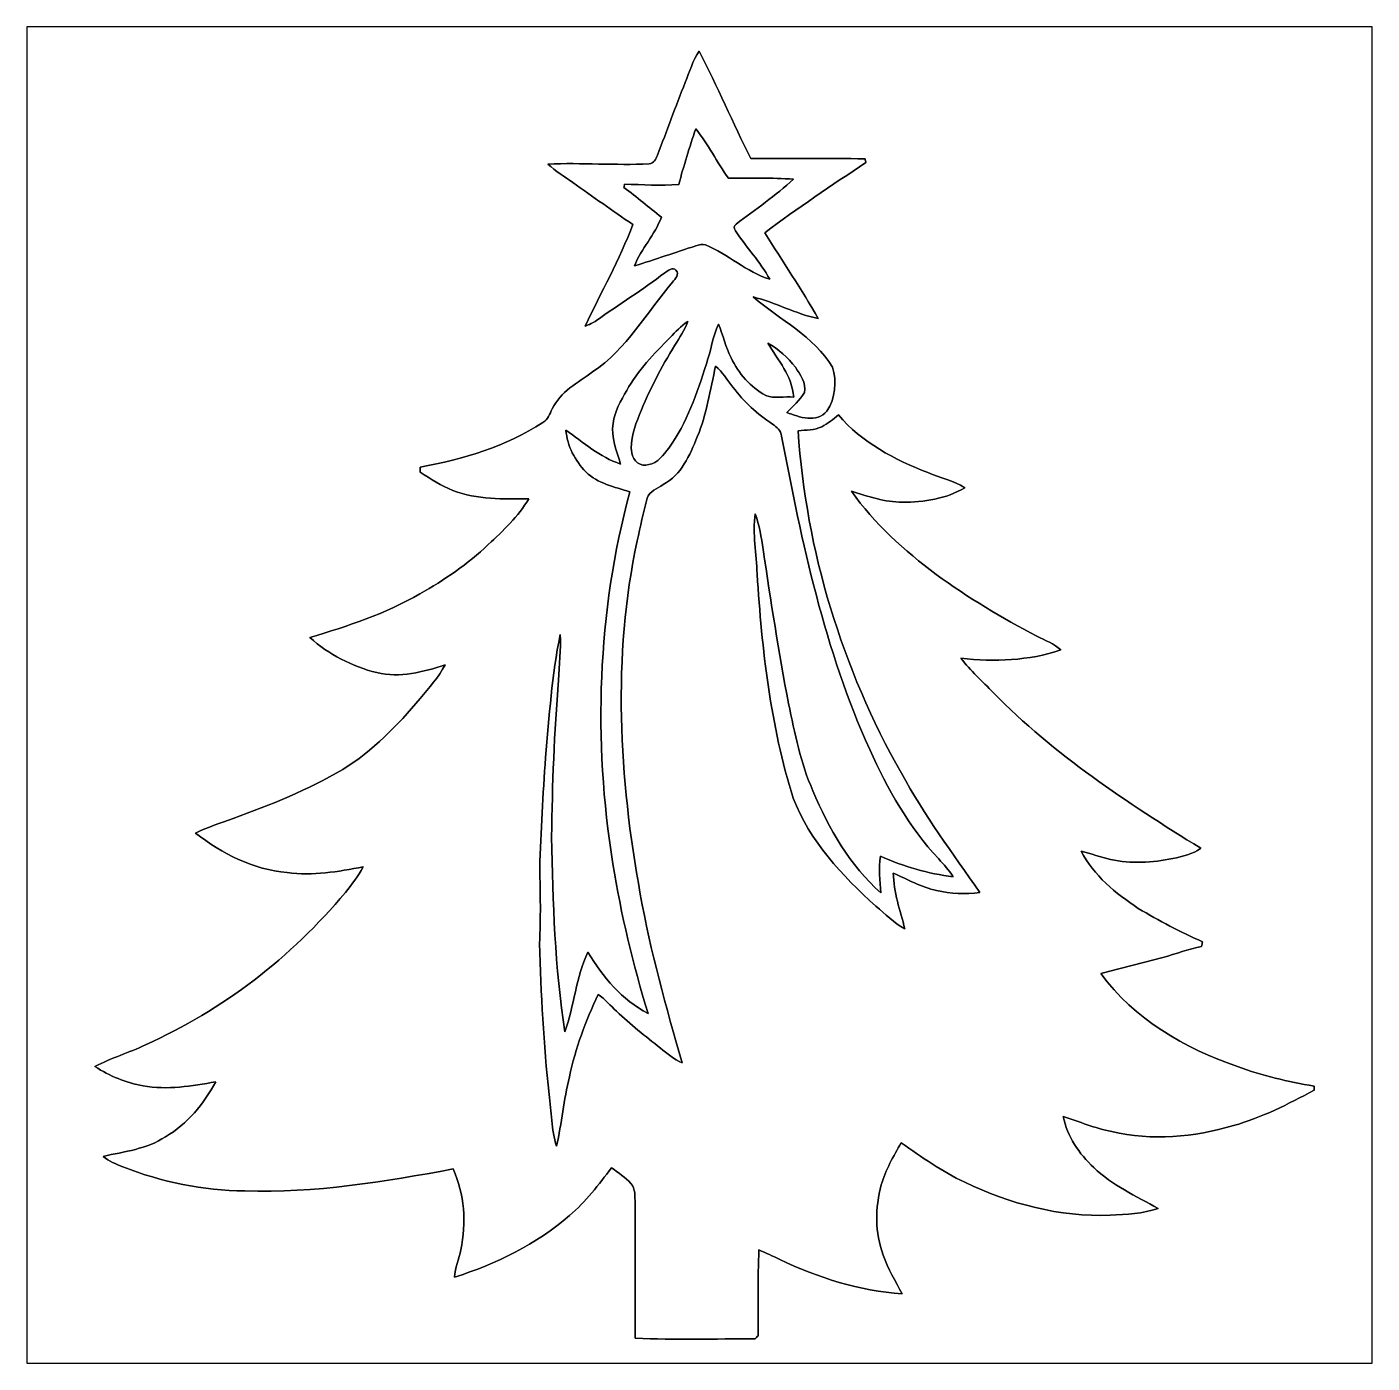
# Model space of a CAD drawing. Header units: centimetres. Extents: x -16.8 to 16.8, y -16.7 to 16.7.
import ezdxf

# ---------------------------------------------------------------- set-up
doc = ezdxf.new("R2010")
doc.units = ezdxf.units.CM
doc.header["$MEASUREMENT"] = 0
doc.layers.add('Layer 1', color=7, linetype='Continuous')

msp = doc.modelspace()

# ---------------------------------------------------------------- linework, layer by layer
at = {"layer": 'Layer 1', "color": 7}
for points, knots in [([(-16.77458, 16.66875), (-16.77458, 16.66875), (16.77458, 16.66875), (16.77458, 16.66875), (16.77458, 16.66875), (16.77458, 16.66875), (16.77458, -16.66875), (16.77458, -16.66875), (16.77458, -16.66875), (16.77458, -16.66875), (-16.77458, -16.66875), (-16.77458, -16.66875), (-16.77458, -16.66875), (-16.77458, -16.66875), (-16.77458, 16.66875), (-16.77458, 16.66875), (-16.77458, 16.66875), (-16.77458, 16.66875), (-16.77458, 16.66875), (-16.77458, 16.66875)], [0, 0, 0, 0, 0.16666667, 0.16666667, 0.16666667, 0.16666667, 0.33333333, 0.33333333, 0.33333333, 0.33333333, 0.5, 0.5, 0.5, 0.5, 0.66666667, 0.66666667, 0.66666667, 0.66666667, 1, 1, 1, 1]), ([(-0.3556, 15.27986), (-0.5969, 14.67979), (-0.81668, 14.0716), (-1.04881, 13.468), (-1.04881, 13.468), (-1.08938, 13.3791), (-1.13736, 13.25598), (-1.2513, 13.24998), (-1.2513, 13.24998), (-2.09374, 13.21294), (-2.93899, 13.28279), (-3.78037, 13.24681), (-3.78037, 13.24681), (-3.59481, 13.06724), (-3.36656, 12.94059), (-3.1623, 12.78431), (-3.1623, 12.78431), (-2.65818, 12.44177), (-2.17241, 12.07241), (-1.66053, 11.74115), (-1.66053, 11.74115), (-1.99143, 10.86661), (-2.45392, 10.04782), (-2.84974, 9.20256), (-2.84974, 9.20256), (-2.75202, 9.23925), (-2.65677, 9.28405), (-2.57104, 9.34367), (-2.57104, 9.34367), (-2.00131, 9.73843), (-1.42134, 10.11837), (-0.86431, 10.53148), (-0.86431, 10.53148), (-0.80045, 10.58192), (-0.66358, 10.69516), (-0.58667, 10.59639), (-0.58667, 10.59639), (-0.48366, 10.50466), (-0.61348, 10.37837), (-0.67028, 10.30358), (-0.67028, 10.30358), (-1.31374, 9.54017), (-1.82139, 8.63177), (-2.66524, 8.06203), (-2.66524, 8.06203), (-3.03213, 7.79604), (-3.4738, 7.5692), (-3.67171, 7.13564), (-3.67171, 7.13564), (-3.7405, 7.01851), (-3.77896, 6.87105), (-3.9049, 6.79979), (-3.9049, 6.79979), (-4.82741, 6.20818), (-5.89068, 5.87093), (-6.96524, 5.68819), (-6.96524, 5.68819), (-6.96595, 5.6448), (-6.9663, 5.60105), (-6.96666, 5.55731), (-6.96666, 5.55731), (-6.70243, 5.39327), (-6.44313, 5.21511), (-6.14998, 5.10469), (-6.14998, 5.10469), (-5.54849, 4.86869), (-4.89091, 4.89232), (-4.25662, 4.89303), (-4.25662, 4.89303), (-4.52155, 4.45523), (-4.89938, 4.10069), (-5.26874, 3.75214), (-5.26874, 3.75214), (-5.77603, 3.26637), (-6.36058, 2.86738), (-6.97301, 2.52659), (-6.97301, 2.52659), (-7.82708, 2.02494), (-8.77535, 1.71838), (-9.71832, 1.43475), (-9.71832, 1.43475), (-9.25019, 1.00612), (-8.66211, 0.71402), (-8.04898, 0.5588), (-8.04898, 0.5588), (-7.47501, 0.42192), (-6.88799, 0.56833), (-6.344, 0.756), (-6.344, 0.756), (-6.50804, 0.4445), (-6.74476, 0.18098), (-6.9656, -0.09031), (-6.9656, -0.09031), (-7.52651, -0.76165), (-8.15446, -1.39347), (-8.89882, -1.8609), (-8.89882, -1.8609), (-9.76313, -2.36149), (-10.69058, -2.7432), (-11.62932, -3.07975), (-11.62932, -3.07975), (-11.94682, -3.18946), (-12.26467, -3.29988), (-12.56841, -3.44488), (-12.56841, -3.44488), (-11.9059, -3.95499), (-11.12838, -4.35681), (-10.28418, -4.43089), (-10.28418, -4.43089), (-9.64741, -4.51979), (-9.01206, -4.40655), (-8.38835, -4.28872), (-8.38835, -4.28872), (-8.50653, -4.52049), (-8.66704, -4.72652), (-8.83214, -4.92654), (-8.83214, -4.92654), (-10.17905, -6.5472), (-11.89249, -7.86518), (-13.81725, -8.72666), (-13.81725, -8.72666), (-14.22894, -8.9281), (-14.67238, -9.05404), (-15.07702, -9.27065), (-15.07702, -9.27065), (-14.71366, -9.50666), (-14.30584, -9.67846), (-13.87722, -9.74972), (-13.87722, -9.74972), (-13.27397, -9.86014), (-12.6619, -9.75854), (-12.06606, -9.65059), (-12.06606, -9.65059), (-12.3631, -10.19951), (-12.76914, -10.70857), (-13.31877, -11.02148), (-13.31877, -11.02148), (-13.77844, -11.32875), (-14.3443, -11.39049), (-14.87064, -11.51149), (-14.87064, -11.51149), (-14.72706, -11.63214), (-14.55208, -11.7027), (-14.37993, -11.77219), (-14.37993, -11.77219), (-13.41402, -12.15143), (-12.38038, -12.36768), (-11.34145, -12.37192), (-11.34145, -12.37192), (-9.59238, -12.4333), (-7.85989, -12.14261), (-6.14715, -11.82546), (-6.14715, -11.82546), (-5.8607, -12.45235), (-5.8106, -13.17096), (-5.95313, -13.84124), (-5.95313, -13.84124), (-5.99793, -14.07089), (-6.09671, -14.29067), (-6.11293, -14.52633), (-6.11293, -14.52633), (-5.07224, -14.19542), (-4.07, -13.70577), (-3.2385, -12.98893), (-3.2385, -12.98893), (-2.84163, -12.63615), (-2.51037, -12.21987), (-2.19534, -11.79512), (-2.19534, -11.79512), (-2.0253, -11.91507), (-1.85103, -12.03396), (-1.70956, -12.18812), (-1.70956, -12.18812), (-1.58433, -12.31971), (-1.61996, -12.5155), (-1.60479, -12.6813), (-1.60479, -12.6813), (-1.59914, -13.80314), (-1.61043, -14.92532), (-1.60373, -16.04751), (-1.60373, -16.04751), (-0.60854, -16.09513), (0.38876, -16.06091), (1.38501, -16.06479), (1.38501, -16.06479), (1.4097, -16.03939), (1.43475, -16.0147), (1.45979, -15.99001), (1.45979, -15.99001), (1.46932, -15.27492), (1.45062, -14.55949), (1.48167, -13.84476), (1.48167, -13.84476), (1.65664, -13.91849), (1.82915, -13.99963), (1.99954, -14.08395), (1.99954, -14.08395), (2.95875, -14.53656), (3.98815, -14.86535), (5.05037, -14.94367), (5.05037, -14.94367), (4.89902, -14.61876), (4.69089, -14.32031), (4.58399, -13.97529), (4.58399, -13.97529), (4.36421, -13.41755), (4.38644, -12.79349), (4.52967, -12.21987), (4.52967, -12.21987), (4.64573, -11.84875), (4.83623, -11.50691), (5.03061, -11.17212), (5.03061, -11.17212), (5.54143, -11.52525), (6.04767, -11.89284), (6.61388, -12.15425), (6.61388, -12.15425), (7.73924, -12.69965), (8.98807, -13.0242), (10.24431, -12.98081), (10.24431, -12.98081), (10.64436, -12.95753), (11.05359, -12.94165), (11.43706, -12.81324), (11.43706, -12.81324), (10.88743, -12.49892), (10.29864, -12.23186), (9.83262, -11.79266), (9.83262, -11.79266), (9.46785, -11.4487), (9.17046, -11.01196), (9.07133, -10.51454), (9.07133, -10.51454), (9.47279, -10.64436), (9.86331, -10.81017), (10.27994, -10.88919), (10.27994, -10.88919), (11.28077, -11.1319), (12.33699, -11.0296), (13.31771, -10.74314), (13.31771, -10.74314), (14.02468, -10.54065), (14.68261, -10.20727), (15.32855, -9.86226), (15.32855, -9.86226), (15.32784, -9.83615), (15.32643, -9.78394), (15.32608, -9.75783), (15.32608, -9.75783), (14.67697, -9.64882), (14.03209, -9.50101), (13.41543, -9.26994), (13.41543, -9.26994), (12.10627, -8.81309), (10.83345, -8.08919), (10.00901, -6.94619), (10.00901, -6.94619), (10.52371, -6.81073), (11.04265, -6.69078), (11.55559, -6.54897), (11.55559, -6.54897), (11.87909, -6.45936), (12.19447, -6.33942), (12.52396, -6.27204), (12.52396, -6.27204), (12.53067, -6.23394), (12.53807, -6.19619), (12.54548, -6.15879), (12.54548, -6.15879), (11.99444, -5.9122), (11.45787, -5.63457), (10.94105, -5.32306), (10.94105, -5.32306), (10.3826, -4.94947), (9.82874, -4.5025), (9.51724, -3.89431), (9.51724, -3.89431), (9.76454, -3.9557), (10.00231, -4.05165), (10.25313, -4.1021), (10.25313, -4.1021), (10.7629, -4.2164), (11.29559, -4.18394), (11.8043, -4.08023), (11.8043, -4.08023), (12.04313, -4.02096), (12.30101, -3.97722), (12.50103, -3.8227), (12.50103, -3.8227), (10.66553, -2.68993), (8.84308, -1.48872), (7.3279, 0.06068), (7.3279, 0.06068), (7.05203, 0.34043), (6.76063, 0.60713), (6.51827, 0.91758), (6.51827, 0.91758), (7.35224, 0.81986), (8.21231, 0.85513), (9.01312, 1.1243), (9.01312, 1.1243), (8.84026, 1.27988), (8.61766, 1.35996), (8.41622, 1.46897), (8.41622, 1.46897), (7.54204, 1.92017), (6.69678, 2.42923), (5.90232, 3.0099), (5.90232, 3.0099), (5.10928, 3.60116), (4.36104, 4.27284), (3.78848, 5.08423), (3.78848, 5.08423), (4.2037, 4.96111), (4.62174, 4.80272), (5.06201, 4.8133), (5.06201, 4.8133), (5.59788, 4.80131), (6.14962, 4.89867), (6.61776, 5.16961), (6.61776, 5.16961), (6.33659, 5.35305), (5.99969, 5.41831), (5.69524, 5.55237), (5.69524, 5.55237), (4.86234, 5.86599), (4.05236, 6.30414), (3.46393, 6.98712), (3.46393, 6.98712), (3.32952, 6.8834), (3.20393, 6.76487), (3.04729, 6.69396), (3.04729, 6.69396), (2.86667, 6.60047), (2.65536, 6.61882), (2.46098, 6.58707), (2.46098, 6.58707), (2.65712, 3.5941), (3.55741, 0.65758), (5.03449, -1.95016), (5.03449, -1.95016), (5.60458, -2.99403), (6.3119, -3.95323), (6.99029, -4.92689), (6.99029, -4.92689), (6.63257, -4.97029), (6.26569, -4.95864), (5.91432, -4.87856), (5.91432, -4.87856), (5.52732, -4.79813), (5.1876, -4.59811), (4.83094, -4.44112), (4.83094, -4.44112), (4.84646, -4.91843), (4.99745, -5.37633), (5.12374, -5.83318), (5.12374, -5.83318), (4.84787, -5.69419), (4.63479, -5.46171), (4.39949, -5.26662), (4.39949, -5.26662), (3.55247, -4.51097), (2.75096, -3.64278), (2.33433, -2.56999), (2.33433, -2.56999), (1.7713, -0.76129), (1.55504, 1.13312), (1.43792, 3.01766), (1.43792, 3.01766), (1.41817, 3.52002), (1.32221, 4.02026), (1.38924, 4.52367), (1.38924, 4.52367), (1.49578, 4.23686), (1.53846, 3.93241), (1.58785, 3.6322), (1.58785, 3.6322), (1.77906, 2.34668), (1.97379, 1.06151), (2.22109, -0.21449), (2.22109, -0.21449), (2.37807, -0.95144), (2.52518, -1.69792), (2.82751, -2.39289), (2.82751, -2.39289), (3.22545, -3.33516), (3.75426, -4.24991), (4.52155, -4.93924), (4.52155, -4.93924), (4.49615, -4.63444), (4.45876, -4.32506), (4.51661, -4.02167), (4.51661, -4.02167), (5.09058, -4.28025), (5.69983, -4.45876), (6.32601, -4.53355), (6.32601, -4.53355), (6.22582, -4.36951), (6.09177, -4.23122), (5.96512, -4.08869), (5.96512, -4.08869), (5.22922, -3.296), (4.68559, -2.34421), (4.2485, -1.36031), (4.2485, -1.36031), (3.11573, 1.11513), (2.55623, 3.80048), (2.04752, 6.46007), (2.04752, 6.46007), (2.02812, 6.59377), (1.92758, 6.68972), (1.81998, 6.75957), (1.81998, 6.75957), (1.44427, 7.00899), (1.10525, 7.31591), (0.83432, 7.6768), (0.83432, 7.6768), (0.68933, 7.85283), (0.57362, 8.05427), (0.40287, 8.20737), (0.40287, 8.20737), (0.2667, 7.614), (0.18097, 7.00476), (-0.05468, 6.43925), (-0.05468, 6.43925), (-0.24518, 5.98911), (-0.44697, 5.48958), (-0.9077, 5.25145), (-0.9077, 5.25145), (-1.0414, 5.14597), (-1.25236, 5.09094), (-1.30175, 4.90679), (-1.30175, 4.90679), (-1.41041, 4.56001), (-1.47144, 4.20123), (-1.55328, 3.8481), (-1.55328, 3.8481), (-2.17417, 0.94615), (-2.00731, -2.06693), (-1.47638, -4.96993), (-1.47638, -4.96993), (-1.22343, -6.39551), (-0.83114, -7.79074), (-0.43074, -9.18034), (-0.43074, -9.18034), (-0.63818, -9.09743), (-0.80257, -8.94221), (-0.97649, -8.8078), (-0.97649, -8.8078), (-1.34726, -8.50971), (-1.72967, -8.22396), (-2.06939, -7.89023), (-2.06939, -7.89023), (-2.21933, -7.747), (-2.35761, -7.59001), (-2.52801, -7.47113), (-2.52801, -7.47113), (-2.84092, -8.128), (-3.09174, -8.81486), (-3.24485, -9.52747), (-3.24485, -9.52747), (-3.38808, -10.09721), (-3.43147, -10.68634), (-3.56623, -11.25749), (-3.56623, -11.25749), (-3.69852, -10.84016), (-3.69288, -10.39424), (-3.7525, -9.96421), (-3.7525, -9.96421), (-3.88655, -8.71255), (-3.95781, -7.4549), (-3.98886, -6.19654), (-3.98886, -6.19654), (-3.96064, -5.57283), (-3.96593, -4.94877), (-3.98568, -4.32541), (-3.98568, -4.32541), (-3.95076, -3.40254), (-3.90772, -2.47932), (-3.83999, -1.55822), (-3.83999, -1.55822), (-3.74121, -0.53375), (-3.68935, 0.50024), (-3.47274, 1.50918), (-3.47274, 1.50918), (-3.44452, 1.12889), (-3.50379, 0.75106), (-3.51825, 0.37183), (-3.51825, 0.37183), (-3.61844, -0.93169), (-3.67453, -2.23838), (-3.68829, -3.54542), (-3.68829, -3.54542), (-3.65478, -5.16784), (-3.60786, -6.79873), (-3.35703, -8.40387), (-3.35703, -8.40387), (-3.12879, -7.75335), (-3.08116, -7.04533), (-2.78271, -6.41597), (-2.78271, -6.41597), (-2.41547, -7.03439), (-1.93252, -7.61012), (-1.28376, -7.94526), (-1.28376, -7.94526), (-1.6577, -6.72183), (-1.95686, -5.47441), (-2.16147, -4.21076), (-2.16147, -4.21076), (-2.65465, -1.13383), (-2.54776, 2.05246), (-1.73919, 5.0673), (-1.73919, 5.0673), (-2.11702, 5.19712), (-2.53683, 5.27085), (-2.8321, 5.56436), (-2.8321, 5.56436), (-3.10974, 5.84129), (-3.29248, 6.217), (-3.33481, 6.60788), (-3.33481, 6.60788), (-2.89489, 6.30237), (-2.48708, 5.93266), (-1.9685, 5.76263), (-1.9685, 5.76263), (-2.06587, 6.09212), (-2.2165, 6.42444), (-2.15336, 6.77651), (-2.15336, 6.77651), (-2.11631, 7.07672), (-1.96039, 7.34201), (-1.81469, 7.6006), (-1.81469, 7.6006), (-1.53282, 8.09837), (-1.13277, 8.51359), (-0.73519, 8.91928), (-0.73519, 8.91928), (-0.59514, 9.05898), (-0.46284, 9.21103), (-0.29281, 9.31545), (-0.29281, 9.31545), (-0.36795, 9.10378), (-0.49671, 8.91822), (-0.61313, 8.72807), (-0.61313, 8.72807), (-0.95638, 8.17845), (-1.2506, 7.59883), (-1.49507, 6.99876), (-1.49507, 6.99876), (-1.61643, 6.69537), (-1.74025, 6.37046), (-1.68875, 6.03779), (-1.68875, 6.03779), (-1.65947, 5.84976), (-1.47003, 5.67055), (-1.26753, 5.74957), (-1.26753, 5.74957), (-1.03893, 5.78309), (-0.89853, 5.99511), (-0.76447, 6.16021), (-0.76447, 6.16021), (-0.31327, 6.78886), (-0.06244, 7.53251), (0.17251, 8.26206), (0.17251, 8.26206), (0.2854, 8.58802), (0.32879, 8.93762), (0.47237, 9.25301), (0.47237, 9.25301), (0.58949, 8.97714), (0.65229, 8.67974), (0.79234, 8.41304), (0.79234, 8.41304), (0.96979, 8.0197), (1.27176, 7.67927), (1.65347, 7.4743), (1.65347, 7.4743), (1.87325, 7.38717), (2.12161, 7.45102), (2.35162, 7.43479), (2.35162, 7.43479), (2.30893, 7.9562), (1.95897, 8.35554), (1.70074, 8.78134), (1.70074, 8.78134), (1.97309, 8.63459), (2.2038, 8.42116), (2.39077, 8.17598), (2.39077, 8.17598), (2.51707, 7.99253), (2.66841, 7.7851), (2.61655, 7.54627), (2.61655, 7.54627), (2.50578, 7.35013), (2.32445, 7.21148), (2.17629, 7.04638), (2.17629, 7.04638), (2.49484, 6.93491), (2.91677, 6.77369), (3.17853, 7.08448), (3.17853, 7.08448), (3.38808, 7.40304), (3.43288, 7.82249), (3.31576, 8.18162), (3.31576, 8.18162), (2.84798, 8.95138), (2.00378, 9.36378), (1.33773, 9.92999), (1.33773, 9.92999), (1.89583, 9.80405), (2.39959, 9.50066), (2.96298, 9.39412), (2.96298, 9.39412), (2.54035, 10.12014), (2.08068, 10.82428), (1.62595, 11.53054), (1.62595, 11.53054), (2.44369, 12.1472), (3.29812, 12.71587), (4.14937, 13.28491), (4.14937, 13.28491), (4.14408, 13.30784), (4.13314, 13.35334), (4.12785, 13.37627), (4.12785, 13.37627), (3.17923, 13.39921), (2.23026, 13.38439), (1.28164, 13.38651), (1.28164, 13.38651), (0.82832, 14.2681), (0.44732, 15.18602), (-0.01164, 16.06479), (-0.01164, 16.06479), (-0.1718, 15.82526), (-0.248, 15.54409), (-0.3556, 15.27986)], [0, 0, 0, 0, 0.00625, 0.00625, 0.00625, 0.00625, 0.0125, 0.0125, 0.0125, 0.0125, 0.01875, 0.01875, 0.01875, 0.01875, 0.025, 0.025, 0.025, 0.025, 0.03125, 0.03125, 0.03125, 0.03125, 0.0375, 0.0375, 0.0375, 0.0375, 0.04375, 0.04375, 0.04375, 0.04375, 0.05, 0.05, 0.05, 0.05, 0.05625, 0.05625, 0.05625, 0.05625, 0.0625, 0.0625, 0.0625, 0.0625, 0.06875, 0.06875, 0.06875, 0.06875, 0.075, 0.075, 0.075, 0.075, 0.08125, 0.08125, 0.08125, 0.08125, 0.0875, 0.0875, 0.0875, 0.0875, 0.09375, 0.09375, 0.09375, 0.09375, 0.1, 0.1, 0.1, 0.1, 0.10625, 0.10625, 0.10625, 0.10625, 0.1125, 0.1125, 0.1125, 0.1125, 0.11875, 0.11875, 0.11875, 0.11875, 0.125, 0.125, 0.125, 0.125, 0.13125, 0.13125, 0.13125, 0.13125, 0.1375, 0.1375, 0.1375, 0.1375, 0.14375, 0.14375, 0.14375, 0.14375, 0.15, 0.15, 0.15, 0.15, 0.15625, 0.15625, 0.15625, 0.15625, 0.1625, 0.1625, 0.1625, 0.1625, 0.16875, 0.16875, 0.16875, 0.16875, 0.175, 0.175, 0.175, 0.175, 0.18125, 0.18125, 0.18125, 0.18125, 0.1875, 0.1875, 0.1875, 0.1875, 0.19375, 0.19375, 0.19375, 0.19375, 0.2, 0.2, 0.2, 0.2, 0.20625, 0.20625, 0.20625, 0.20625, 0.2125, 0.2125, 0.2125, 0.2125, 0.21875, 0.21875, 0.21875, 0.21875, 0.225, 0.225, 0.225, 0.225, 0.23125, 0.23125, 0.23125, 0.23125, 0.2375, 0.2375, 0.2375, 0.2375, 0.24375, 0.24375, 0.24375, 0.24375, 0.25, 0.25, 0.25, 0.25, 0.25625, 0.25625, 0.25625, 0.25625, 0.2625, 0.2625, 0.2625, 0.2625, 0.26875, 0.26875, 0.26875, 0.26875, 0.275, 0.275, 0.275, 0.275, 0.28125, 0.28125, 0.28125, 0.28125, 0.2875, 0.2875, 0.2875, 0.2875, 0.29375, 0.29375, 0.29375, 0.29375, 0.3, 0.3, 0.3, 0.3, 0.30625, 0.30625, 0.30625, 0.30625, 0.3125, 0.3125, 0.3125, 0.3125, 0.31875, 0.31875, 0.31875, 0.31875, 0.325, 0.325, 0.325, 0.325, 0.33125, 0.33125, 0.33125, 0.33125, 0.3375, 0.3375, 0.3375, 0.3375, 0.34375, 0.34375, 0.34375, 0.34375, 0.35, 0.35, 0.35, 0.35, 0.35625, 0.35625, 0.35625, 0.35625, 0.3625, 0.3625, 0.3625, 0.3625, 0.36875, 0.36875, 0.36875, 0.36875, 0.375, 0.375, 0.375, 0.375, 0.38125, 0.38125, 0.38125, 0.38125, 0.3875, 0.3875, 0.3875, 0.3875, 0.39375, 0.39375, 0.39375, 0.39375, 0.4, 0.4, 0.4, 0.4, 0.40625, 0.40625, 0.40625, 0.40625, 0.4125, 0.4125, 0.4125, 0.4125, 0.41875, 0.41875, 0.41875, 0.41875, 0.425, 0.425, 0.425, 0.425, 0.43125, 0.43125, 0.43125, 0.43125, 0.4375, 0.4375, 0.4375, 0.4375, 0.44375, 0.44375, 0.44375, 0.44375, 0.45, 0.45, 0.45, 0.45, 0.45625, 0.45625, 0.45625, 0.45625, 0.4625, 0.4625, 0.4625, 0.4625, 0.46875, 0.46875, 0.46875, 0.46875, 0.475, 0.475, 0.475, 0.475, 0.48125, 0.48125, 0.48125, 0.48125, 0.4875, 0.4875, 0.4875, 0.4875, 0.49375, 0.49375, 0.49375, 0.49375, 0.5, 0.5, 0.5, 0.5, 0.50625, 0.50625, 0.50625, 0.50625, 0.5125, 0.5125, 0.5125, 0.5125, 0.51875, 0.51875, 0.51875, 0.51875, 0.525, 0.525, 0.525, 0.525, 0.53125, 0.53125, 0.53125, 0.53125, 0.5375, 0.5375, 0.5375, 0.5375, 0.54375, 0.54375, 0.54375, 0.54375, 0.55, 0.55, 0.55, 0.55, 0.55625, 0.55625, 0.55625, 0.55625, 0.5625, 0.5625, 0.5625, 0.5625, 0.56875, 0.56875, 0.56875, 0.56875, 0.575, 0.575, 0.575, 0.575, 0.58125, 0.58125, 0.58125, 0.58125, 0.5875, 0.5875, 0.5875, 0.5875, 0.59375, 0.59375, 0.59375, 0.59375, 0.6, 0.6, 0.6, 0.6, 0.60625, 0.60625, 0.60625, 0.60625, 0.6125, 0.6125, 0.6125, 0.6125, 0.61875, 0.61875, 0.61875, 0.61875, 0.625, 0.625, 0.625, 0.625, 0.63125, 0.63125, 0.63125, 0.63125, 0.6375, 0.6375, 0.6375, 0.6375, 0.64375, 0.64375, 0.64375, 0.64375, 0.65, 0.65, 0.65, 0.65, 0.65625, 0.65625, 0.65625, 0.65625, 0.6625, 0.6625, 0.6625, 0.6625, 0.66875, 0.66875, 0.66875, 0.66875, 0.675, 0.675, 0.675, 0.675, 0.68125, 0.68125, 0.68125, 0.68125, 0.6875, 0.6875, 0.6875, 0.6875, 0.69375, 0.69375, 0.69375, 0.69375, 0.7, 0.7, 0.7, 0.7, 0.70625, 0.70625, 0.70625, 0.70625, 0.7125, 0.7125, 0.7125, 0.7125, 0.71875, 0.71875, 0.71875, 0.71875, 0.725, 0.725, 0.725, 0.725, 0.73125, 0.73125, 0.73125, 0.73125, 0.7375, 0.7375, 0.7375, 0.7375, 0.74375, 0.74375, 0.74375, 0.74375, 0.75, 0.75, 0.75, 0.75, 0.75625, 0.75625, 0.75625, 0.75625, 0.7625, 0.7625, 0.7625, 0.7625, 0.76875, 0.76875, 0.76875, 0.76875, 0.775, 0.775, 0.775, 0.775, 0.78125, 0.78125, 0.78125, 0.78125, 0.7875, 0.7875, 0.7875, 0.7875, 0.79375, 0.79375, 0.79375, 0.79375, 0.8, 0.8, 0.8, 0.8, 0.80625, 0.80625, 0.80625, 0.80625, 0.8125, 0.8125, 0.8125, 0.8125, 0.81875, 0.81875, 0.81875, 0.81875, 0.825, 0.825, 0.825, 0.825, 0.83125, 0.83125, 0.83125, 0.83125, 0.8375, 0.8375, 0.8375, 0.8375, 0.84375, 0.84375, 0.84375, 0.84375, 0.85, 0.85, 0.85, 0.85, 0.85625, 0.85625, 0.85625, 0.85625, 0.8625, 0.8625, 0.8625, 0.8625, 0.86875, 0.86875, 0.86875, 0.86875, 0.875, 0.875, 0.875, 0.875, 0.88125, 0.88125, 0.88125, 0.88125, 0.8875, 0.8875, 0.8875, 0.8875, 0.89375, 0.89375, 0.89375, 0.89375, 0.9, 0.9, 0.9, 0.9, 0.90625, 0.90625, 0.90625, 0.90625, 0.9125, 0.9125, 0.9125, 0.9125, 0.91875, 0.91875, 0.91875, 0.91875, 0.925, 0.925, 0.925, 0.925, 0.93125, 0.93125, 0.93125, 0.93125, 0.9375, 0.9375, 0.9375, 0.9375, 0.94375, 0.94375, 0.94375, 0.94375, 0.95, 0.95, 0.95, 0.95, 0.95625, 0.95625, 0.95625, 0.95625, 0.9625, 0.9625, 0.9625, 0.9625, 0.96875, 0.96875, 0.96875, 0.96875, 0.975, 0.975, 0.975, 0.975, 0.98125, 0.98125, 0.98125, 0.98125, 0.9875, 0.9875, 0.9875, 0.9875, 1, 1, 1, 1]), ([(-0.51682, 12.73845), (-0.39335, 13.20553), (-0.24694, 13.66661), (-0.0949, 14.12522), (-0.0949, 14.12522), (0.21943, 13.74387), (0.43462, 13.29478), (0.72073, 12.89403), (0.72073, 12.89403), (1.26153, 12.89438), (1.80269, 12.9032), (2.34315, 12.8718), (2.34315, 12.8718), (1.90182, 12.45376), (1.39206, 12.12003), (0.91228, 11.74997), (0.91228, 11.74997), (0.85161, 11.71575), (0.86148, 11.63461), (0.8957, 11.58452), (0.8957, 11.58452), (1.16805, 11.17071), (1.51271, 10.80523), (1.75436, 10.37096), (1.75436, 10.37096), (1.17122, 10.5537), (0.71296, 10.99608), (0.15275, 11.22962), (0.15275, 11.22962), (0.07232, 11.26031), (-0.01164, 11.22856), (-0.08925, 11.20634), (-0.08925, 11.20634), (-0.60254, 11.04265), (-1.1109, 10.86309), (-1.62525, 10.70328), (-1.62525, 10.70328), (-1.44674, 11.13367), (-1.11831, 11.48503), (-0.94968, 11.92071), (-0.94968, 11.92071), (-1.26365, 12.16307), (-1.55963, 12.42836), (-1.88383, 12.65767), (-1.88383, 12.65767), (-1.88066, 12.67848), (-1.87431, 12.72046), (-1.87149, 12.74163), (-1.87149, 12.74163), (-1.42028, 12.73563), (-0.96767, 12.69753), (-0.51682, 12.73845)], [0, 0, 0, 0, 0.07142857, 0.07142857, 0.07142857, 0.07142857, 0.14285714, 0.14285714, 0.14285714, 0.14285714, 0.21428571, 0.21428571, 0.21428571, 0.21428571, 0.28571429, 0.28571429, 0.28571429, 0.28571429, 0.35714286, 0.35714286, 0.35714286, 0.35714286, 0.42857143, 0.42857143, 0.42857143, 0.42857143, 0.5, 0.5, 0.5, 0.5, 0.57142857, 0.57142857, 0.57142857, 0.57142857, 0.64285714, 0.64285714, 0.64285714, 0.64285714, 0.71428571, 0.71428571, 0.71428571, 0.71428571, 0.78571429, 0.78571429, 0.78571429, 0.78571429, 0.85714286, 0.85714286, 0.85714286, 0.85714286, 1, 1, 1, 1])]:
    msp.add_open_spline(points, degree=3, knots=knots, dxfattribs=at)
at = {"layer": 'Layer 1', "color": 251}
for points, knots in [([(-0.3556, 15.27986), (-0.248, 15.54409), (-0.1718, 15.82526), (-0.01164, 16.06479), (-0.01164, 16.06479), (0.44732, 15.18602), (0.82832, 14.2681), (1.28164, 13.38651), (1.28164, 13.38651), (2.23026, 13.38439), (3.17923, 13.39921), (4.12785, 13.37627), (4.12785, 13.37627), (4.13314, 13.35334), (4.14408, 13.30784), (4.14937, 13.28491), (4.14937, 13.28491), (3.29812, 12.71587), (2.44369, 12.1472), (1.62595, 11.53054), (1.62595, 11.53054), (2.08068, 10.82428), (2.54035, 10.12014), (2.96298, 9.39412), (2.96298, 9.39412), (2.39959, 9.50066), (1.89583, 9.80405), (1.33773, 9.92999), (1.33773, 9.92999), (2.00378, 9.36378), (2.84798, 8.95138), (3.31576, 8.18162), (3.31576, 8.18162), (3.43288, 7.82249), (3.38808, 7.40304), (3.17853, 7.08448), (3.17853, 7.08448), (2.91677, 6.77369), (2.49484, 6.93491), (2.17629, 7.04638), (2.17629, 7.04638), (2.32445, 7.21148), (2.50578, 7.35013), (2.61655, 7.54627), (2.61655, 7.54627), (2.66841, 7.7851), (2.51707, 7.99253), (2.39077, 8.17598), (2.39077, 8.17598), (2.2038, 8.42116), (1.97309, 8.63459), (1.70074, 8.78134), (1.70074, 8.78134), (1.95897, 8.35554), (2.30893, 7.9562), (2.35162, 7.43479), (2.35162, 7.43479), (2.12161, 7.45102), (1.87325, 7.38717), (1.65347, 7.4743), (1.65347, 7.4743), (1.27176, 7.67927), (0.96979, 8.0197), (0.79234, 8.41304), (0.79234, 8.41304), (0.65229, 8.67974), (0.58949, 8.97714), (0.47237, 9.25301), (0.47237, 9.25301), (0.32879, 8.93762), (0.2854, 8.58802), (0.17251, 8.26206), (0.17251, 8.26206), (-0.06244, 7.53251), (-0.31327, 6.78886), (-0.76447, 6.16021), (-0.76447, 6.16021), (-0.89853, 5.99511), (-1.03893, 5.78309), (-1.26753, 5.74957), (-1.26753, 5.74957), (-1.47003, 5.67055), (-1.65947, 5.84976), (-1.68875, 6.03779), (-1.68875, 6.03779), (-1.74025, 6.37046), (-1.61643, 6.69537), (-1.49507, 6.99876), (-1.49507, 6.99876), (-1.2506, 7.59883), (-0.95638, 8.17845), (-0.61313, 8.72807), (-0.61313, 8.72807), (-0.49671, 8.91822), (-0.36795, 9.10378), (-0.29281, 9.31545), (-0.29281, 9.31545), (-0.46284, 9.21103), (-0.59514, 9.05898), (-0.73519, 8.91928), (-0.73519, 8.91928), (-1.13277, 8.51359), (-1.53282, 8.09837), (-1.81469, 7.6006), (-1.81469, 7.6006), (-1.96039, 7.34201), (-2.11631, 7.07672), (-2.15336, 6.77651), (-2.15336, 6.77651), (-2.2165, 6.42444), (-2.06587, 6.09212), (-1.9685, 5.76263), (-1.9685, 5.76263), (-2.48708, 5.93266), (-2.89489, 6.30237), (-3.33481, 6.60788), (-3.33481, 6.60788), (-3.29248, 6.217), (-3.10974, 5.84129), (-2.8321, 5.56436), (-2.8321, 5.56436), (-2.53683, 5.27085), (-2.11702, 5.19712), (-1.73919, 5.0673), (-1.73919, 5.0673), (-2.54776, 2.05246), (-2.65465, -1.13383), (-2.16147, -4.21076), (-2.16147, -4.21076), (-1.95686, -5.47441), (-1.6577, -6.72183), (-1.28376, -7.94526), (-1.28376, -7.94526), (-1.93252, -7.61012), (-2.41547, -7.03439), (-2.78271, -6.41597), (-2.78271, -6.41597), (-3.08116, -7.04533), (-3.12879, -7.75335), (-3.35703, -8.40387), (-3.35703, -8.40387), (-3.60786, -6.79873), (-3.65478, -5.16784), (-3.68829, -3.54542), (-3.68829, -3.54542), (-3.67453, -2.23838), (-3.61844, -0.93169), (-3.51825, 0.37183), (-3.51825, 0.37183), (-3.50379, 0.75106), (-3.44452, 1.12889), (-3.47274, 1.50918), (-3.47274, 1.50918), (-3.68935, 0.50024), (-3.74121, -0.53375), (-3.83999, -1.55822), (-3.83999, -1.55822), (-3.90772, -2.47932), (-3.95076, -3.40254), (-3.98568, -4.32541), (-3.98568, -4.32541), (-3.96593, -4.94877), (-3.96064, -5.57283), (-3.98886, -6.19654), (-3.98886, -6.19654), (-3.95781, -7.4549), (-3.88655, -8.71255), (-3.7525, -9.96421), (-3.7525, -9.96421), (-3.69288, -10.39424), (-3.69852, -10.84016), (-3.56623, -11.25749), (-3.56623, -11.25749), (-3.43147, -10.68634), (-3.38808, -10.09721), (-3.24485, -9.52747), (-3.24485, -9.52747), (-3.09174, -8.81486), (-2.84092, -8.128), (-2.52801, -7.47113), (-2.52801, -7.47113), (-2.35761, -7.59001), (-2.21933, -7.747), (-2.06939, -7.89023), (-2.06939, -7.89023), (-1.72967, -8.22396), (-1.34726, -8.50971), (-0.97649, -8.8078), (-0.97649, -8.8078), (-0.80257, -8.94221), (-0.63818, -9.09743), (-0.43074, -9.18034), (-0.43074, -9.18034), (-0.83114, -7.79074), (-1.22343, -6.39551), (-1.47638, -4.96993), (-1.47638, -4.96993), (-2.00731, -2.06693), (-2.17417, 0.94615), (-1.55328, 3.8481), (-1.55328, 3.8481), (-1.47144, 4.20123), (-1.41041, 4.56001), (-1.30175, 4.90679), (-1.30175, 4.90679), (-1.25236, 5.09094), (-1.0414, 5.14597), (-0.9077, 5.25145), (-0.9077, 5.25145), (-0.44697, 5.48958), (-0.24518, 5.98911), (-0.05468, 6.43925), (-0.05468, 6.43925), (0.18097, 7.00476), (0.2667, 7.614), (0.40287, 8.20737), (0.40287, 8.20737), (0.57362, 8.05427), (0.68933, 7.85283), (0.83432, 7.6768), (0.83432, 7.6768), (1.10525, 7.31591), (1.44427, 7.00899), (1.81998, 6.75957), (1.81998, 6.75957), (1.92758, 6.68972), (2.02812, 6.59377), (2.04752, 6.46007), (2.04752, 6.46007), (2.55623, 3.80048), (3.11573, 1.11513), (4.2485, -1.36031), (4.2485, -1.36031), (4.68559, -2.34421), (5.22922, -3.296), (5.96512, -4.08869), (5.96512, -4.08869), (6.09177, -4.23122), (6.22582, -4.36951), (6.32601, -4.53355), (6.32601, -4.53355), (5.69983, -4.45876), (5.09058, -4.28025), (4.51661, -4.02167), (4.51661, -4.02167), (4.45876, -4.32506), (4.49615, -4.63444), (4.52155, -4.93924), (4.52155, -4.93924), (3.75426, -4.24991), (3.22545, -3.33516), (2.82751, -2.39289), (2.82751, -2.39289), (2.52518, -1.69792), (2.37807, -0.95144), (2.22109, -0.21449), (2.22109, -0.21449), (1.97379, 1.06151), (1.77906, 2.34668), (1.58785, 3.6322), (1.58785, 3.6322), (1.53846, 3.93241), (1.49578, 4.23686), (1.38924, 4.52367), (1.38924, 4.52367), (1.32221, 4.02026), (1.41817, 3.52002), (1.43792, 3.01766), (1.43792, 3.01766), (1.55504, 1.13312), (1.7713, -0.76129), (2.33433, -2.56999), (2.33433, -2.56999), (2.75096, -3.64278), (3.55247, -4.51097), (4.39949, -5.26662), (4.39949, -5.26662), (4.63479, -5.46171), (4.84787, -5.69419), (5.12374, -5.83318), (5.12374, -5.83318), (4.99745, -5.37633), (4.84646, -4.91843), (4.83094, -4.44112), (4.83094, -4.44112), (5.1876, -4.59811), (5.52732, -4.79813), (5.91432, -4.87856), (5.91432, -4.87856), (6.26569, -4.95864), (6.63257, -4.97029), (6.99029, -4.92689), (6.99029, -4.92689), (6.3119, -3.95323), (5.60458, -2.99403), (5.03449, -1.95016), (5.03449, -1.95016), (3.55741, 0.65758), (2.65712, 3.5941), (2.46098, 6.58707), (2.46098, 6.58707), (2.65536, 6.61882), (2.86667, 6.60047), (3.04729, 6.69396), (3.04729, 6.69396), (3.20393, 6.76487), (3.32952, 6.8834), (3.46393, 6.98712), (3.46393, 6.98712), (4.05236, 6.30414), (4.86234, 5.86599), (5.69524, 5.55237), (5.69524, 5.55237), (5.99969, 5.41831), (6.33659, 5.35305), (6.61776, 5.16961), (6.61776, 5.16961), (6.14962, 4.89867), (5.59788, 4.80131), (5.06201, 4.8133), (5.06201, 4.8133), (4.62174, 4.80272), (4.2037, 4.96111), (3.78848, 5.08423), (3.78848, 5.08423), (4.36104, 4.27284), (5.10928, 3.60116), (5.90232, 3.0099), (5.90232, 3.0099), (6.69678, 2.42923), (7.54204, 1.92017), (8.41622, 1.46897), (8.41622, 1.46897), (8.61766, 1.35996), (8.84026, 1.27988), (9.01312, 1.1243), (9.01312, 1.1243), (8.21231, 0.85513), (7.35224, 0.81986), (6.51827, 0.91758), (6.51827, 0.91758), (6.76063, 0.60713), (7.05203, 0.34043), (7.3279, 0.06068), (7.3279, 0.06068), (8.84308, -1.48872), (10.66553, -2.68993), (12.50103, -3.8227), (12.50103, -3.8227), (12.30101, -3.97722), (12.04313, -4.02096), (11.8043, -4.08023), (11.8043, -4.08023), (11.29559, -4.18394), (10.7629, -4.2164), (10.25313, -4.1021), (10.25313, -4.1021), (10.00231, -4.05165), (9.76454, -3.9557), (9.51724, -3.89431), (9.51724, -3.89431), (9.82874, -4.5025), (10.3826, -4.94947), (10.94105, -5.32306), (10.94105, -5.32306), (11.45787, -5.63457), (11.99444, -5.9122), (12.54548, -6.15879), (12.54548, -6.15879), (12.53807, -6.19619), (12.53067, -6.23394), (12.52396, -6.27204), (12.52396, -6.27204), (12.19447, -6.33942), (11.87909, -6.45936), (11.55559, -6.54897), (11.55559, -6.54897), (11.04265, -6.69078), (10.52371, -6.81073), (10.00901, -6.94619), (10.00901, -6.94619), (10.83345, -8.08919), (12.10627, -8.81309), (13.41543, -9.26994), (13.41543, -9.26994), (14.03209, -9.50101), (14.67697, -9.64882), (15.32608, -9.75783), (15.32608, -9.75783), (15.32643, -9.78394), (15.32784, -9.83615), (15.32855, -9.86226), (15.32855, -9.86226), (14.68261, -10.20727), (14.02468, -10.54065), (13.31771, -10.74314), (13.31771, -10.74314), (12.33699, -11.0296), (11.28077, -11.1319), (10.27994, -10.88919), (10.27994, -10.88919), (9.86331, -10.81017), (9.47279, -10.64436), (9.07133, -10.51454), (9.07133, -10.51454), (9.17046, -11.01196), (9.46785, -11.4487), (9.83262, -11.79266), (9.83262, -11.79266), (10.29864, -12.23186), (10.88743, -12.49892), (11.43706, -12.81324), (11.43706, -12.81324), (11.05359, -12.94165), (10.64436, -12.95753), (10.24431, -12.98081), (10.24431, -12.98081), (8.98807, -13.0242), (7.73924, -12.69965), (6.61388, -12.15425), (6.61388, -12.15425), (6.04767, -11.89284), (5.54143, -11.52525), (5.03061, -11.17212), (5.03061, -11.17212), (4.83623, -11.50691), (4.64573, -11.84875), (4.52967, -12.21987), (4.52967, -12.21987), (4.38644, -12.79349), (4.36421, -13.41755), (4.58399, -13.97529), (4.58399, -13.97529), (4.69089, -14.32031), (4.89902, -14.61876), (5.05037, -14.94367), (5.05037, -14.94367), (3.98815, -14.86535), (2.95875, -14.53656), (1.99954, -14.08395), (1.99954, -14.08395), (1.82915, -13.99963), (1.65664, -13.91849), (1.48167, -13.84476), (1.48167, -13.84476), (1.45062, -14.55949), (1.46932, -15.27492), (1.45979, -15.99001), (1.45979, -15.99001), (1.43475, -16.0147), (1.4097, -16.03939), (1.38501, -16.06479), (1.38501, -16.06479), (0.38876, -16.06091), (-0.60854, -16.09513), (-1.60373, -16.04751), (-1.60373, -16.04751), (-1.61043, -14.92532), (-1.59914, -13.80314), (-1.60479, -12.6813), (-1.60479, -12.6813), (-1.61996, -12.5155), (-1.58433, -12.31971), (-1.70956, -12.18812), (-1.70956, -12.18812), (-1.85103, -12.03396), (-2.0253, -11.91507), (-2.19534, -11.79512), (-2.19534, -11.79512), (-2.51037, -12.21987), (-2.84163, -12.63615), (-3.2385, -12.98893), (-3.2385, -12.98893), (-4.07, -13.70577), (-5.07224, -14.19542), (-6.11293, -14.52633), (-6.11293, -14.52633), (-6.09671, -14.29067), (-5.99793, -14.07089), (-5.95313, -13.84124), (-5.95313, -13.84124), (-5.8106, -13.17096), (-5.8607, -12.45235), (-6.14715, -11.82546), (-6.14715, -11.82546), (-7.85989, -12.14261), (-9.59238, -12.4333), (-11.34145, -12.37192), (-11.34145, -12.37192), (-12.38038, -12.36768), (-13.41402, -12.15143), (-14.37993, -11.77219), (-14.37993, -11.77219), (-14.55208, -11.7027), (-14.72706, -11.63214), (-14.87064, -11.51149), (-14.87064, -11.51149), (-14.3443, -11.39049), (-13.77844, -11.32875), (-13.31877, -11.02148), (-13.31877, -11.02148), (-12.76914, -10.70857), (-12.3631, -10.19951), (-12.06606, -9.65059), (-12.06606, -9.65059), (-12.6619, -9.75854), (-13.27397, -9.86014), (-13.87722, -9.74972), (-13.87722, -9.74972), (-14.30584, -9.67846), (-14.71366, -9.50666), (-15.07702, -9.27065), (-15.07702, -9.27065), (-14.67238, -9.05404), (-14.22894, -8.9281), (-13.81725, -8.72666), (-13.81725, -8.72666), (-11.89249, -7.86518), (-10.17905, -6.5472), (-8.83214, -4.92654), (-8.83214, -4.92654), (-8.66704, -4.72652), (-8.50653, -4.52049), (-8.38835, -4.28872), (-8.38835, -4.28872), (-9.01206, -4.40655), (-9.64741, -4.51979), (-10.28418, -4.43089), (-10.28418, -4.43089), (-11.12838, -4.35681), (-11.9059, -3.95499), (-12.56841, -3.44488), (-12.56841, -3.44488), (-12.26467, -3.29988), (-11.94682, -3.18946), (-11.62932, -3.07975), (-11.62932, -3.07975), (-10.69058, -2.7432), (-9.76313, -2.36149), (-8.89882, -1.8609), (-8.89882, -1.8609), (-8.15446, -1.39347), (-7.52651, -0.76165), (-6.9656, -0.09031), (-6.9656, -0.09031), (-6.74476, 0.18098), (-6.50804, 0.4445), (-6.344, 0.756), (-6.344, 0.756), (-6.88799, 0.56833), (-7.47501, 0.42192), (-8.04898, 0.5588), (-8.04898, 0.5588), (-8.66211, 0.71402), (-9.25019, 1.00612), (-9.71832, 1.43475), (-9.71832, 1.43475), (-8.77535, 1.71838), (-7.82708, 2.02494), (-6.97301, 2.52659), (-6.97301, 2.52659), (-6.36058, 2.86738), (-5.77603, 3.26637), (-5.26874, 3.75214), (-5.26874, 3.75214), (-4.89938, 4.10069), (-4.52155, 4.45523), (-4.25662, 4.89303), (-4.25662, 4.89303), (-4.89091, 4.89232), (-5.54849, 4.86869), (-6.14998, 5.10469), (-6.14998, 5.10469), (-6.44313, 5.21511), (-6.70243, 5.39327), (-6.96666, 5.55731), (-6.96666, 5.55731), (-6.9663, 5.60105), (-6.96595, 5.6448), (-6.96524, 5.68819), (-6.96524, 5.68819), (-5.89068, 5.87093), (-4.82741, 6.20818), (-3.9049, 6.79979), (-3.9049, 6.79979), (-3.77896, 6.87105), (-3.7405, 7.01851), (-3.67171, 7.13564), (-3.67171, 7.13564), (-3.4738, 7.5692), (-3.03213, 7.79604), (-2.66524, 8.06203), (-2.66524, 8.06203), (-1.82139, 8.63177), (-1.31374, 9.54017), (-0.67028, 10.30358), (-0.67028, 10.30358), (-0.61348, 10.37837), (-0.48366, 10.50466), (-0.58667, 10.59639), (-0.58667, 10.59639), (-0.66358, 10.69516), (-0.80045, 10.58192), (-0.86431, 10.53148), (-0.86431, 10.53148), (-1.42134, 10.11837), (-2.00131, 9.73843), (-2.57104, 9.34367), (-2.57104, 9.34367), (-2.65677, 9.28405), (-2.75202, 9.23925), (-2.84974, 9.20256), (-2.84974, 9.20256), (-2.45392, 10.04782), (-1.99143, 10.86661), (-1.66053, 11.74115), (-1.66053, 11.74115), (-2.17241, 12.07241), (-2.65818, 12.44177), (-3.1623, 12.78431), (-3.1623, 12.78431), (-3.36656, 12.94059), (-3.59481, 13.06724), (-3.78037, 13.24681), (-3.78037, 13.24681), (-2.93899, 13.28279), (-2.09374, 13.21294), (-1.2513, 13.24998), (-1.2513, 13.24998), (-1.13736, 13.25598), (-1.08938, 13.3791), (-1.04881, 13.468), (-1.04881, 13.468), (-0.81668, 14.0716), (-0.5969, 14.67979), (-0.3556, 15.27986), (-0.3556, 15.27986), (-0.3556, 15.27986), (-0.3556, 15.27986), (-0.3556, 15.27986)], [0, 0, 0, 0, 0.00621118, 0.00621118, 0.00621118, 0.00621118, 0.01242236, 0.01242236, 0.01242236, 0.01242236, 0.01863354, 0.01863354, 0.01863354, 0.01863354, 0.02484472, 0.02484472, 0.02484472, 0.02484472, 0.0310559, 0.0310559, 0.0310559, 0.0310559, 0.03726708, 0.03726708, 0.03726708, 0.03726708, 0.04347826, 0.04347826, 0.04347826, 0.04347826, 0.04968944, 0.04968944, 0.04968944, 0.04968944, 0.05590062, 0.05590062, 0.05590062, 0.05590062, 0.0621118, 0.0621118, 0.0621118, 0.0621118, 0.06832298, 0.06832298, 0.06832298, 0.06832298, 0.07453416, 0.07453416, 0.07453416, 0.07453416, 0.08074534, 0.08074534, 0.08074534, 0.08074534, 0.08695652, 0.08695652, 0.08695652, 0.08695652, 0.0931677, 0.0931677, 0.0931677, 0.0931677, 0.09937888, 0.09937888, 0.09937888, 0.09937888, 0.10559006, 0.10559006, 0.10559006, 0.10559006, 0.11180124, 0.11180124, 0.11180124, 0.11180124, 0.11801242, 0.11801242, 0.11801242, 0.11801242, 0.1242236, 0.1242236, 0.1242236, 0.1242236, 0.13043478, 0.13043478, 0.13043478, 0.13043478, 0.13664596, 0.13664596, 0.13664596, 0.13664596, 0.14285714, 0.14285714, 0.14285714, 0.14285714, 0.14906832, 0.14906832, 0.14906832, 0.14906832, 0.1552795, 0.1552795, 0.1552795, 0.1552795, 0.16149068, 0.16149068, 0.16149068, 0.16149068, 0.16770186, 0.16770186, 0.16770186, 0.16770186, 0.17391304, 0.17391304, 0.17391304, 0.17391304, 0.18012422, 0.18012422, 0.18012422, 0.18012422, 0.1863354, 0.1863354, 0.1863354, 0.1863354, 0.19254658, 0.19254658, 0.19254658, 0.19254658, 0.19875776, 0.19875776, 0.19875776, 0.19875776, 0.20496894, 0.20496894, 0.20496894, 0.20496894, 0.21118012, 0.21118012, 0.21118012, 0.21118012, 0.2173913, 0.2173913, 0.2173913, 0.2173913, 0.22360248, 0.22360248, 0.22360248, 0.22360248, 0.22981366, 0.22981366, 0.22981366, 0.22981366, 0.23602484, 0.23602484, 0.23602484, 0.23602484, 0.24223602, 0.24223602, 0.24223602, 0.24223602, 0.2484472, 0.2484472, 0.2484472, 0.2484472, 0.25465839, 0.25465839, 0.25465839, 0.25465839, 0.26086957, 0.26086957, 0.26086957, 0.26086957, 0.26708075, 0.26708075, 0.26708075, 0.26708075, 0.27329193, 0.27329193, 0.27329193, 0.27329193, 0.27950311, 0.27950311, 0.27950311, 0.27950311, 0.28571429, 0.28571429, 0.28571429, 0.28571429, 0.29192547, 0.29192547, 0.29192547, 0.29192547, 0.29813665, 0.29813665, 0.29813665, 0.29813665, 0.30434783, 0.30434783, 0.30434783, 0.30434783, 0.31055901, 0.31055901, 0.31055901, 0.31055901, 0.31677019, 0.31677019, 0.31677019, 0.31677019, 0.32298137, 0.32298137, 0.32298137, 0.32298137, 0.32919255, 0.32919255, 0.32919255, 0.32919255, 0.33540373, 0.33540373, 0.33540373, 0.33540373, 0.34161491, 0.34161491, 0.34161491, 0.34161491, 0.34782609, 0.34782609, 0.34782609, 0.34782609, 0.35403727, 0.35403727, 0.35403727, 0.35403727, 0.36024845, 0.36024845, 0.36024845, 0.36024845, 0.36645963, 0.36645963, 0.36645963, 0.36645963, 0.37267081, 0.37267081, 0.37267081, 0.37267081, 0.37888199, 0.37888199, 0.37888199, 0.37888199, 0.38509317, 0.38509317, 0.38509317, 0.38509317, 0.39130435, 0.39130435, 0.39130435, 0.39130435, 0.39751553, 0.39751553, 0.39751553, 0.39751553, 0.40372671, 0.40372671, 0.40372671, 0.40372671, 0.40993789, 0.40993789, 0.40993789, 0.40993789, 0.41614907, 0.41614907, 0.41614907, 0.41614907, 0.42236025, 0.42236025, 0.42236025, 0.42236025, 0.42857143, 0.42857143, 0.42857143, 0.42857143, 0.43478261, 0.43478261, 0.43478261, 0.43478261, 0.44099379, 0.44099379, 0.44099379, 0.44099379, 0.44720497, 0.44720497, 0.44720497, 0.44720497, 0.45341615, 0.45341615, 0.45341615, 0.45341615, 0.45962733, 0.45962733, 0.45962733, 0.45962733, 0.46583851, 0.46583851, 0.46583851, 0.46583851, 0.47204969, 0.47204969, 0.47204969, 0.47204969, 0.47826087, 0.47826087, 0.47826087, 0.47826087, 0.48447205, 0.48447205, 0.48447205, 0.48447205, 0.49068323, 0.49068323, 0.49068323, 0.49068323, 0.49689441, 0.49689441, 0.49689441, 0.49689441, 0.50310559, 0.50310559, 0.50310559, 0.50310559, 0.50931677, 0.50931677, 0.50931677, 0.50931677, 0.51552795, 0.51552795, 0.51552795, 0.51552795, 0.52173913, 0.52173913, 0.52173913, 0.52173913, 0.52795031, 0.52795031, 0.52795031, 0.52795031, 0.53416149, 0.53416149, 0.53416149, 0.53416149, 0.54037267, 0.54037267, 0.54037267, 0.54037267, 0.54658385, 0.54658385, 0.54658385, 0.54658385, 0.55279503, 0.55279503, 0.55279503, 0.55279503, 0.55900621, 0.55900621, 0.55900621, 0.55900621, 0.56521739, 0.56521739, 0.56521739, 0.56521739, 0.57142857, 0.57142857, 0.57142857, 0.57142857, 0.57763975, 0.57763975, 0.57763975, 0.57763975, 0.58385093, 0.58385093, 0.58385093, 0.58385093, 0.59006211, 0.59006211, 0.59006211, 0.59006211, 0.59627329, 0.59627329, 0.59627329, 0.59627329, 0.60248447, 0.60248447, 0.60248447, 0.60248447, 0.60869565, 0.60869565, 0.60869565, 0.60869565, 0.61490683, 0.61490683, 0.61490683, 0.61490683, 0.62111801, 0.62111801, 0.62111801, 0.62111801, 0.62732919, 0.62732919, 0.62732919, 0.62732919, 0.63354037, 0.63354037, 0.63354037, 0.63354037, 0.63975155, 0.63975155, 0.63975155, 0.63975155, 0.64596273, 0.64596273, 0.64596273, 0.64596273, 0.65217391, 0.65217391, 0.65217391, 0.65217391, 0.65838509, 0.65838509, 0.65838509, 0.65838509, 0.66459627, 0.66459627, 0.66459627, 0.66459627, 0.67080745, 0.67080745, 0.67080745, 0.67080745, 0.67701863, 0.67701863, 0.67701863, 0.67701863, 0.68322981, 0.68322981, 0.68322981, 0.68322981, 0.68944099, 0.68944099, 0.68944099, 0.68944099, 0.69565217, 0.69565217, 0.69565217, 0.69565217, 0.70186335, 0.70186335, 0.70186335, 0.70186335, 0.70807453, 0.70807453, 0.70807453, 0.70807453, 0.71428571, 0.71428571, 0.71428571, 0.71428571, 0.72049689, 0.72049689, 0.72049689, 0.72049689, 0.72670807, 0.72670807, 0.72670807, 0.72670807, 0.73291925, 0.73291925, 0.73291925, 0.73291925, 0.73913043, 0.73913043, 0.73913043, 0.73913043, 0.74534161, 0.74534161, 0.74534161, 0.74534161, 0.7515528, 0.7515528, 0.7515528, 0.7515528, 0.75776398, 0.75776398, 0.75776398, 0.75776398, 0.76397516, 0.76397516, 0.76397516, 0.76397516, 0.77018634, 0.77018634, 0.77018634, 0.77018634, 0.77639752, 0.77639752, 0.77639752, 0.77639752, 0.7826087, 0.7826087, 0.7826087, 0.7826087, 0.78881988, 0.78881988, 0.78881988, 0.78881988, 0.79503106, 0.79503106, 0.79503106, 0.79503106, 0.80124224, 0.80124224, 0.80124224, 0.80124224, 0.80745342, 0.80745342, 0.80745342, 0.80745342, 0.8136646, 0.8136646, 0.8136646, 0.8136646, 0.81987578, 0.81987578, 0.81987578, 0.81987578, 0.82608696, 0.82608696, 0.82608696, 0.82608696, 0.83229814, 0.83229814, 0.83229814, 0.83229814, 0.83850932, 0.83850932, 0.83850932, 0.83850932, 0.8447205, 0.8447205, 0.8447205, 0.8447205, 0.85093168, 0.85093168, 0.85093168, 0.85093168, 0.85714286, 0.85714286, 0.85714286, 0.85714286, 0.86335404, 0.86335404, 0.86335404, 0.86335404, 0.86956522, 0.86956522, 0.86956522, 0.86956522, 0.8757764, 0.8757764, 0.8757764, 0.8757764, 0.88198758, 0.88198758, 0.88198758, 0.88198758, 0.88819876, 0.88819876, 0.88819876, 0.88819876, 0.89440994, 0.89440994, 0.89440994, 0.89440994, 0.90062112, 0.90062112, 0.90062112, 0.90062112, 0.9068323, 0.9068323, 0.9068323, 0.9068323, 0.91304348, 0.91304348, 0.91304348, 0.91304348, 0.91925466, 0.91925466, 0.91925466, 0.91925466, 0.92546584, 0.92546584, 0.92546584, 0.92546584, 0.93167702, 0.93167702, 0.93167702, 0.93167702, 0.9378882, 0.9378882, 0.9378882, 0.9378882, 0.94409938, 0.94409938, 0.94409938, 0.94409938, 0.95031056, 0.95031056, 0.95031056, 0.95031056, 0.95652174, 0.95652174, 0.95652174, 0.95652174, 0.96273292, 0.96273292, 0.96273292, 0.96273292, 0.9689441, 0.9689441, 0.9689441, 0.9689441, 0.97515528, 0.97515528, 0.97515528, 0.97515528, 0.98136646, 0.98136646, 0.98136646, 0.98136646, 0.98757764, 0.98757764, 0.98757764, 0.98757764, 1, 1, 1, 1]), ([(-0.51682, 12.73845), (-0.96767, 12.69753), (-1.42028, 12.73563), (-1.87149, 12.74163), (-1.87149, 12.74163), (-1.87431, 12.72046), (-1.88066, 12.67848), (-1.88383, 12.65767), (-1.88383, 12.65767), (-1.55963, 12.42836), (-1.26365, 12.16307), (-0.94968, 11.92071), (-0.94968, 11.92071), (-1.11831, 11.48503), (-1.44674, 11.13367), (-1.62525, 10.70328), (-1.62525, 10.70328), (-1.1109, 10.86309), (-0.60254, 11.04265), (-0.08925, 11.20634), (-0.08925, 11.20634), (-0.01164, 11.22856), (0.07232, 11.26031), (0.15275, 11.22962), (0.15275, 11.22962), (0.71296, 10.99608), (1.17122, 10.5537), (1.75436, 10.37096), (1.75436, 10.37096), (1.51271, 10.80523), (1.16805, 11.17071), (0.8957, 11.58452), (0.8957, 11.58452), (0.86148, 11.63461), (0.85161, 11.71575), (0.91228, 11.74997), (0.91228, 11.74997), (1.39206, 12.12003), (1.90182, 12.45376), (2.34315, 12.8718), (2.34315, 12.8718), (1.80269, 12.9032), (1.26153, 12.89438), (0.72073, 12.89403), (0.72073, 12.89403), (0.43462, 13.29478), (0.21943, 13.74387), (-0.0949, 14.12522), (-0.0949, 14.12522), (-0.24694, 13.66661), (-0.39335, 13.20553), (-0.51682, 12.73845)], [0, 0, 0, 0, 0.07142857, 0.07142857, 0.07142857, 0.07142857, 0.14285714, 0.14285714, 0.14285714, 0.14285714, 0.21428571, 0.21428571, 0.21428571, 0.21428571, 0.28571429, 0.28571429, 0.28571429, 0.28571429, 0.35714286, 0.35714286, 0.35714286, 0.35714286, 0.42857143, 0.42857143, 0.42857143, 0.42857143, 0.5, 0.5, 0.5, 0.5, 0.57142857, 0.57142857, 0.57142857, 0.57142857, 0.64285714, 0.64285714, 0.64285714, 0.64285714, 0.71428571, 0.71428571, 0.71428571, 0.71428571, 0.78571429, 0.78571429, 0.78571429, 0.78571429, 0.85714286, 0.85714286, 0.85714286, 0.85714286, 1, 1, 1, 1])]:
    msp.add_open_spline(points, degree=3, knots=knots, dxfattribs=at)

doc.saveas('drawing.dxf')
